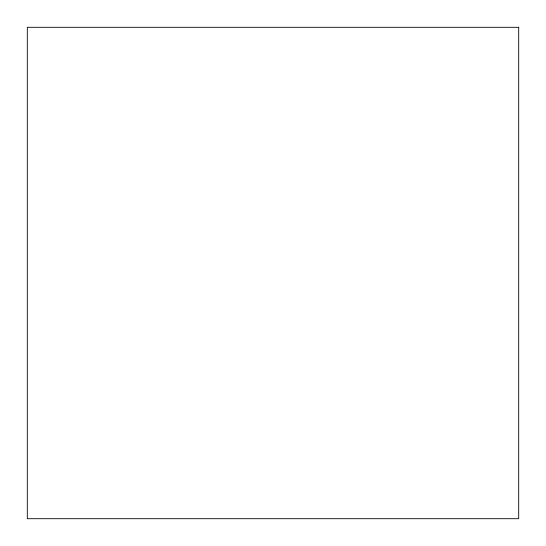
<?xml version="1.0" encoding="UTF-8"?>
<svg xmlns="http://www.w3.org/2000/svg" width="546" height="546" viewBox="0 0 546 546"><rect width="100%" height="100%" fill="white"/><g stroke="black" fill="none" stroke-linecap="round" stroke-linejoin="round"><path stroke-width="0.82" d="M518.7 27.3L27.3 27.3L27.3 518.7L518.7 518.7L518.7 27.3"/></g></svg>
